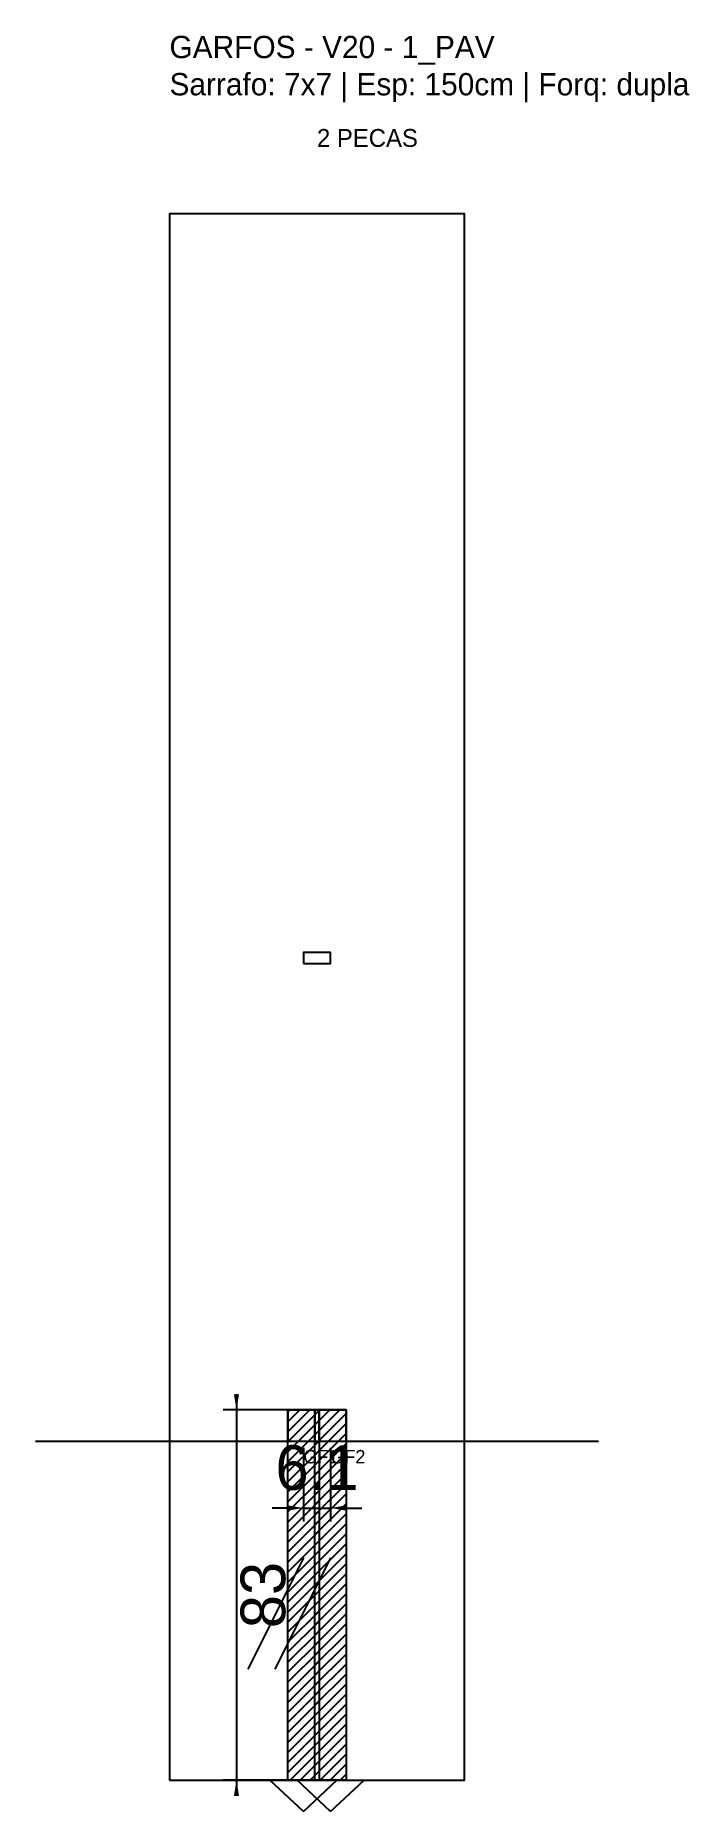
# Model space of a CAD drawing. Header units: metres. Extents: x -30 to 116, y -90 to 308.
import ezdxf

# ---------------------------------------------------------------- set-up
doc = ezdxf.new("R2010")
doc.units = ezdxf.units.M
for name, color, linetype in [('BARRA_ANCORAGEM', 1, 'Continuous'), ('COTA', 241, 'Continuous'), ('GARFOS OK', 3, 'Continuous'), ('NOME DA VIGA', 6, 'Continuous'), ('SARR_7x7', 40, 'Continuous'), ('TIRAS REESCORAMENTO', 252, 'Continuous'), ('VIGAS', 3, 'Continuous')]:
    doc.layers.add(name, color=color, linetype=linetype)
doc.dimstyles.new('EZ DXF', dxfattribs={"dimtxt": 10, "dimasz": 3.5, "dimexe": 3, "dimexo": 1.5, "dimgap": 1, "dimtad": 1, "dimdec": 1, "dimdsep": 46, "dimcen": 2.5, "dimazin": 3, "dimtfac": 1, "dimtmove": 0, "dimatfit": 3})

msp = doc.modelspace()

# ---------------------------------------------------------------- hatches: boundary and pattern name
at = {"layer": 'COTA'}
h = msp.add_hatch(dxfattribs=at)
h.set_pattern_fill('ANSI31', scale=0.5)
h.paths.add_polyline_path([(26.5, 0), (33.5, 0), (33.5, -83), (26.5, -83)])
h = msp.add_hatch(dxfattribs=at)
h.set_pattern_fill('ANSI31', scale=0.5)
h.paths.add_polyline_path([(32.57, 0), (39.57, 0), (39.57, -83), (32.57, -83)])

# ---------------------------------------------------------------- linework, layer by layer
at = {"layer": 'BARRA_ANCORAGEM'}
for p, q in [((30, -33.2), (17.55, -58.1)), ((36.07, -33.2), (23.62, -58.1))]:
    msp.add_line(p, q, dxfattribs=at)
at = {"layer": 'GARFOS OK', "linetype": 'CONTINUOUS'}
msp.add_line((-30, -7), (96.07, -7), dxfattribs=at)
at = {"layer": 'GARFOS OK'}
for p, q in [((30, -90), (22.5, -83)), ((22.5, -83), (37.5, -83)), ((36.07, -90), (28.57, -83)), ((28.57, -83), (43.57, -83)), ((30, -90), (37.5, -83)), ((36.07, -90), (43.57, -83))]:
    msp.add_line(p, q, dxfattribs=at)
for points in [[(26.5, 0), (33.5, 0), (33.5, -83), (26.5, -83), (26.5, 0)], [(32.57, 0), (39.57, 0), (39.57, -83), (32.57, -83), (32.57, 0)]]:
    msp.add_lwpolyline(points, dxfattribs=at)
at = {"layer": 'SARR_7x7'}
for points in [[(26.5, -7), (33.5, -7), (33.5, 0), (26.5, 0), (26.5, -7)], [(32.57, -7), (39.57, -7), (39.57, 0), (32.57, 0), (32.57, -7)]]:
    msp.add_lwpolyline(points, dxfattribs=at)
at = {"layer": 'TIRAS REESCORAMENTO'}
msp.add_lwpolyline([(30, 100), (36.07, 100), (36.07, 102.5), (30, 102.5), (30, 100)], dxfattribs=at)
at = {"layer": 'VIGAS'}
msp.add_lwpolyline([(0, -83), (66.07, -83), (66.07, 268), (0, 268), (0, -83)], dxfattribs=at)

# ---------------------------------------------------------------- texts
at = {"layer": 'NOME DA VIGA'}
for s, height, p in [('2 PECAS', 4, (33.03, 283)), ('GF1', 3, (30, -12)), ('GF2', 3, (36.07, -12))]:
    msp.add_text(s, height=height, dxfattribs=at).set_placement(p)
at = {"layer": 'NOME DA VIGA', "insert": (0, 293), "char_height": 5, "attachment_point": 7}
msp.add_mtext('GARFOS - V20 - 1_PAV\\PSarrafo: 7x7 | Esp: 150cm | Forq: dupla', dxfattribs=at)

# ---------------------------------------------------------------- dimensions: what is measured, and where the dimension line sits
at = {"layer": 'COTA'}
msp.add_linear_dim(base=(15, 0), p1=(30, 0), p2=(30, -83), angle=90, dimstyle='EZ DXF', dxfattribs=at).render()
msp.add_linear_dim(base=(30, -22), p1=(30, -7), p2=(36.07, -7), dimstyle='EZ DXF', dxfattribs=at).render()

doc.saveas('drawing.dxf')
